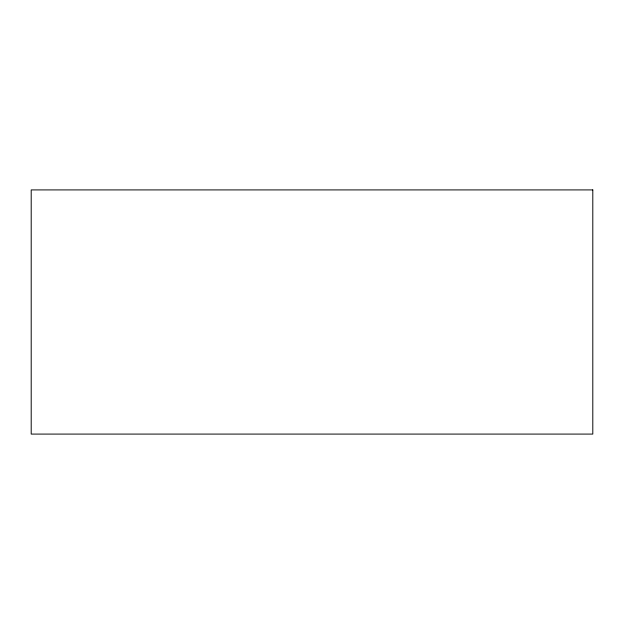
<?xml version="1.0" encoding="UTF-8"?>
<svg xmlns="http://www.w3.org/2000/svg" width="624" height="624" viewBox="0 0 624 624"><rect width="100%" height="100%" fill="white"/><g stroke="black" fill="none" stroke-linecap="round" stroke-linejoin="round"><path stroke-width="0.94" d="M592.8 189.914L31.2 189.914L31.2 434.086L592.8 434.086L592.8 189.914"/></g></svg>
